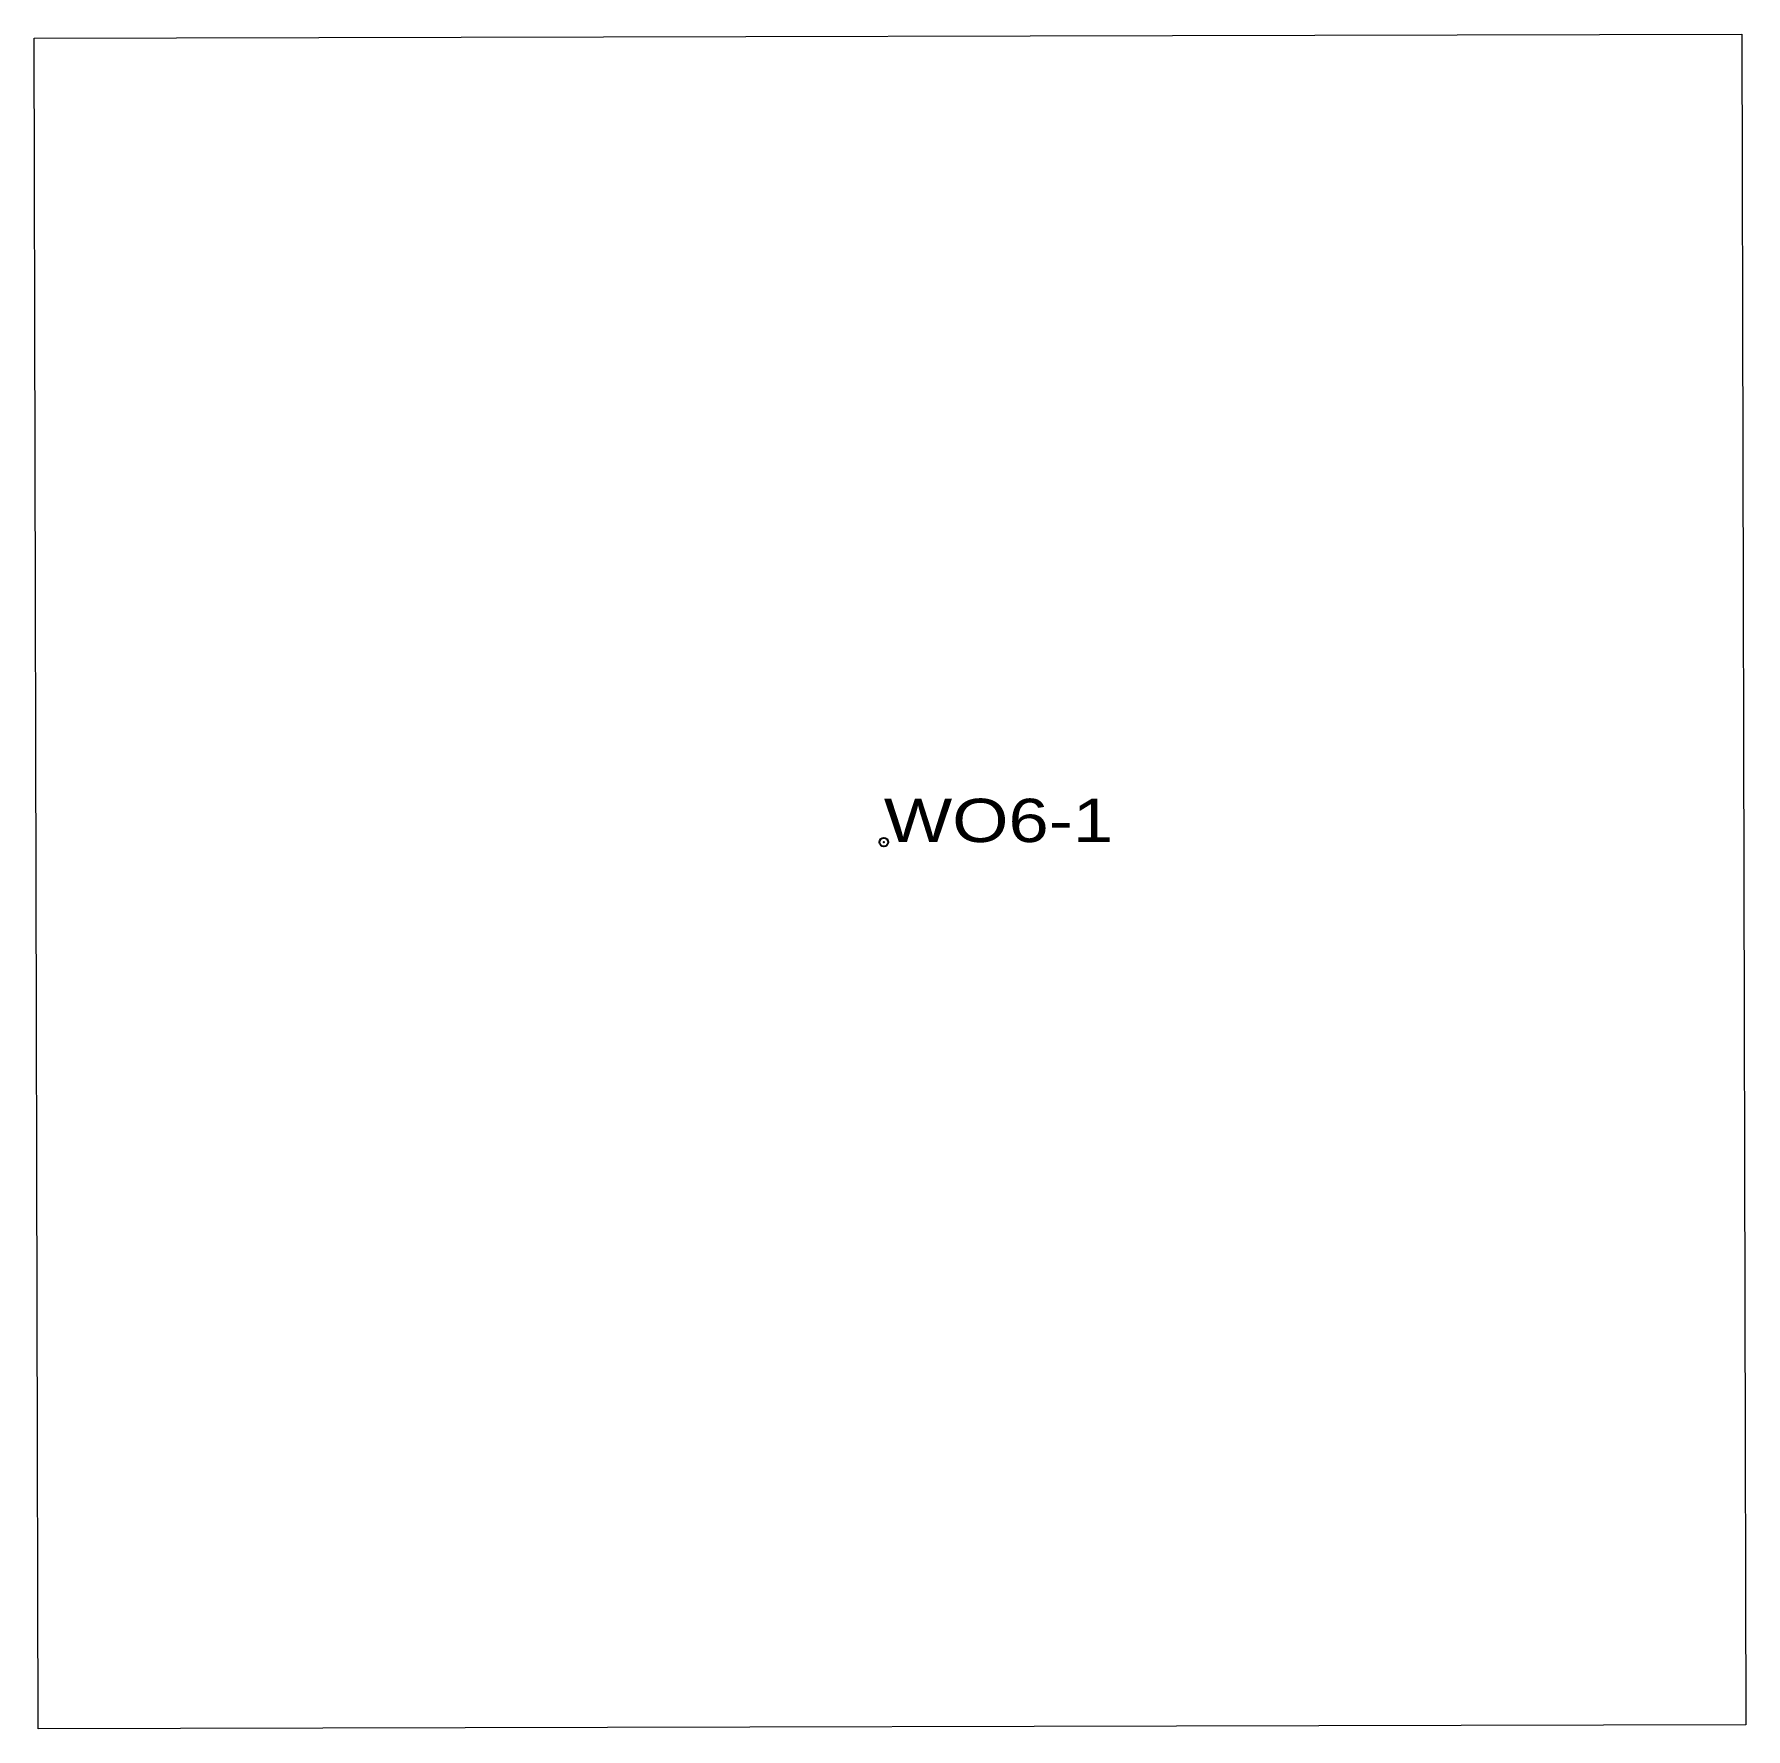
# Model space of a CAD drawing. Header units: metres. Extents: x 547856.9 to 547928.1, y 1848991.4 to 1849061.9.
import ezdxf

# ---------------------------------------------------------------- set-up
doc = ezdxf.new("R2010")
doc.units = ezdxf.units.M
doc.header["$LTSCALE"] = 0.72
doc.header["$PDMODE"] = 32
doc.header["$PDSIZE"] = 0.36
doc.layers.add('10', color=7, linetype='Continuous', lineweight=13)
doc.layers.add('12', color=7, linetype='Continuous')
doc.layers.add('7', color=7, linetype='Continuous')

msp = doc.modelspace()

# ---------------------------------------------------------------- linework, layer by layer
at = {"layer": '10'}
msp.add_lwpolyline([(547856.95, 1849061.7), (547927.93, 1849061.87), (547928.1, 1848991.58), (547857.12, 1848991.41)], close=True, dxfattribs=at)
at = {"layer": '7'}
msp.add_point((547892.27, 1849028.28), dxfattribs=at)

# ---------------------------------------------------------------- texts
at = {"layer": '12', "width": 1.25}
msp.add_text('WO6-1', height=1.8, dxfattribs=at).set_placement((547892.27, 1849028.28))

doc.saveas('drawing.dxf')
